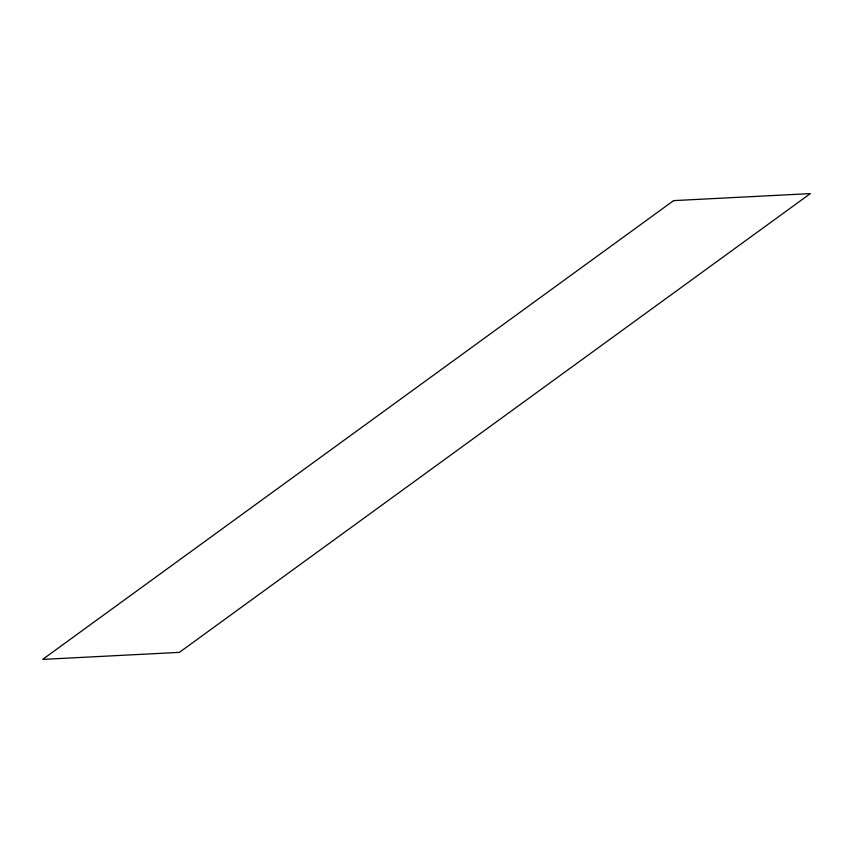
<?xml version="1.0" encoding="UTF-8"?>
<svg xmlns="http://www.w3.org/2000/svg" width="853" height="853" viewBox="0 0 853 853"><rect width="100%" height="100%" fill="white"/><g stroke="black" fill="none" stroke-linecap="round" stroke-linejoin="round"><path stroke-width="1.28" d="M673.625 200.626L42.65 659.401L179.375 652.374L810.35 193.599L673.625 200.626"/></g></svg>
